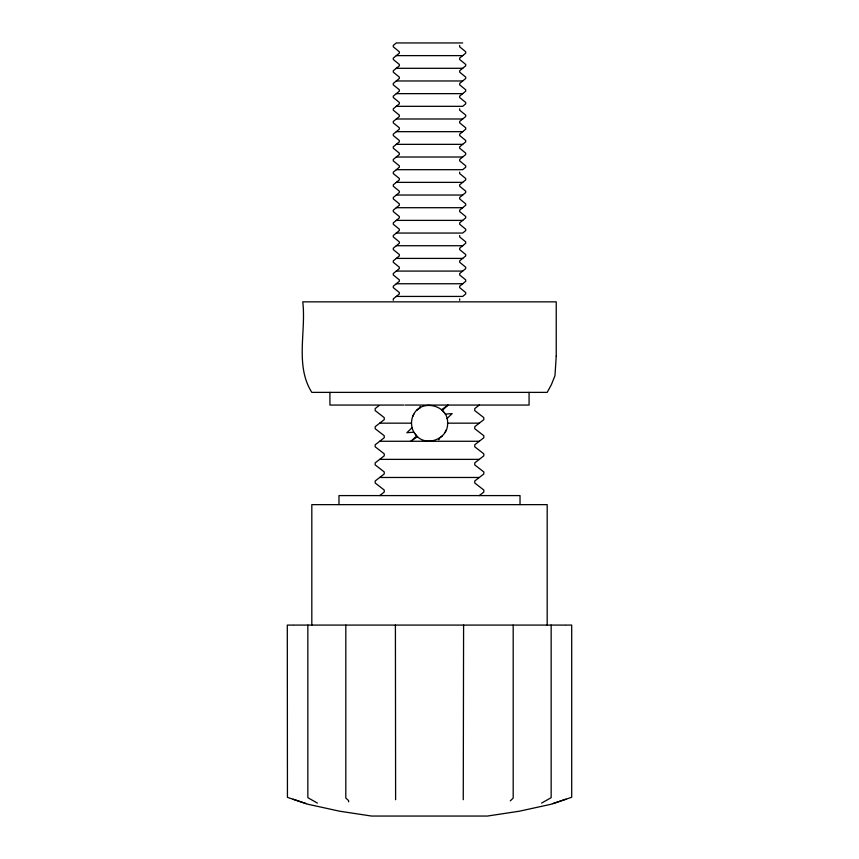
<?xml version="1.0" encoding="UTF-8"?>
<svg xmlns="http://www.w3.org/2000/svg" width="859" height="859" viewBox="0 0 859 859"><rect width="100%" height="100%" fill="white"/><g stroke="black" fill="none" stroke-linecap="round" stroke-linejoin="round"><path stroke-width="1.29" d="M307.844 625.084L307.844 797.678L317.401 803.09M345.812 625.084L345.812 798.075L348.518 800.502L348.7 801.855M395.408 625.084L395.612 799.708M463.592 625.084L463.259 799.697M513.188 625.084L513.188 798.075L510.3 800.867M551.156 625.084L551.156 797.678L541.599 803.09M413.952 432.378C410.935 427.374 410.538 419.75 413.759 414.263M412.954 416.196C419.192 398.232 448.57 404.202 447.603 423.165C448.377 439.561 424.593 447.969 415.294 434.139M446.046 430.134L445.059 432.378M378.808 405.759L375.179 408.583L375.179 410.591L384.241 417.635L384.241 419.643L375.179 426.687L375.179 428.695L384.241 435.738L384.241 437.746L375.179 444.79L375.179 446.798L384.241 453.842L384.241 455.85L375.179 462.894L375.179 464.902L384.241 471.945L384.241 473.964L375.179 480.997L375.179 483.016L384.241 490.049L384.241 492.067L379.71 495.589M479.29 405.061L474.759 408.583L474.759 410.591L483.821 417.635L483.821 419.643L474.759 426.687L474.759 428.695L483.821 435.738L483.821 437.746L474.759 444.79L474.759 446.798L483.821 453.842L483.821 455.85L474.759 462.894L474.759 464.902L483.821 471.945L483.821 473.964L474.759 480.997L474.759 483.016L483.821 490.049L483.821 492.067L479.29 495.589M416.701 410.366L420.448 407.488L420.072 406.565L420.298 407.596M442.299 435.964L438.552 438.842L438.928 439.765L438.702 438.724M441.515 409.754L448.076 405.061L442.299 410.366L443.706 412.18M417.485 436.576L410.924 441.268L416.701 435.964L413.823 432.217L406.865 432.721L411.998 427.761M552.724 803.691L571.697 797.27L571.697 625.084L565.866 625.084M565.866 799.224L550.909 804.292L519.362 811.207L487.44 816.05L371.56 816.05L339.638 811.207L308.091 804.292L287.443 797.356L287.303 625.084L293.134 625.084M445.177 414.102L452.135 413.608L447.002 418.569M462.69 42.95L396.31 42.95L393.293 45.42L393.293 46.826L399.328 51.755L399.328 53.161L393.293 58.09L393.293 59.496L399.328 64.425L399.328 65.832L393.293 70.76L393.293 72.167L399.328 77.095L399.328 78.502L393.293 83.43L393.293 84.848L399.328 89.776L399.328 91.183L393.293 96.111L393.293 97.518L399.328 102.446L399.328 103.853L393.293 108.782L393.293 110.188L399.328 115.117L399.328 116.523L393.293 121.452L393.293 122.869L399.328 127.798L399.328 129.204L393.293 134.133L393.293 135.539L399.328 140.468L399.328 141.875L393.293 146.803L393.293 148.21L399.328 153.138L399.328 154.545L393.293 159.473L393.293 160.891L399.328 165.819L399.328 167.226L393.293 172.154L393.293 173.561L399.328 178.489L399.328 179.896L393.293 184.825L393.293 186.231L399.328 191.16L399.328 192.566L393.293 197.495L393.293 198.912L399.328 203.841L399.328 205.247L393.293 210.176L393.293 211.582L399.328 216.511L399.328 217.918L393.293 222.846L393.293 224.253L399.328 229.181L399.328 230.588L393.293 235.516L393.293 236.934L399.328 241.862L399.328 243.269L393.293 248.197L393.293 249.604L399.328 254.532L399.328 255.939L393.293 260.868L393.293 262.274L399.328 267.203L399.328 268.609L393.293 273.538L393.293 274.955L399.328 279.884L399.328 281.29L393.293 286.219L393.293 287.625L399.328 292.554L399.328 293.961L393.293 298.889L393.293 300.296M396.31 55.62L462.69 55.62M396.31 68.301L462.69 68.301M396.31 80.971L462.69 80.971M396.31 93.642L462.69 93.642M396.31 106.323L462.69 106.323L465.707 103.853L465.707 102.446L459.672 97.518L459.672 96.111L465.707 91.183L465.707 89.776L459.672 84.848L459.672 83.43L465.707 78.502L465.707 77.095L459.672 72.167L459.672 70.76L465.707 65.832L465.707 64.425L459.672 59.496L459.672 58.09L465.707 53.161L465.707 51.755L459.672 46.826L459.672 45.42M396.31 118.993L462.69 118.993M396.31 131.663L462.69 131.663M396.31 144.344L462.69 144.344M396.31 157.014L462.69 157.014M396.31 169.685L462.69 169.685L465.707 167.226L465.707 165.819L459.672 160.891L459.672 159.473L465.707 154.545L465.707 153.138L459.672 148.21L459.672 146.803L465.707 141.875L465.707 140.468L459.672 135.539L459.672 134.133L465.707 129.204L465.707 127.798L459.672 122.869L459.672 121.452L465.707 116.523L465.707 115.117L459.672 110.188L459.672 108.782M396.31 182.366L462.69 182.366M396.31 195.036L462.69 195.036M396.31 207.706L462.69 207.706M396.31 220.387L462.69 220.387M396.31 233.057L462.69 233.057L465.707 230.588L465.707 229.181L459.672 224.253L459.672 222.846L465.707 217.918L465.707 216.511L459.672 211.582L459.672 210.176L465.707 205.247L465.707 203.841L459.672 198.912L459.672 197.495L465.707 192.566L465.707 191.16L459.672 186.231L459.672 184.825L465.707 179.896L465.707 178.489L459.672 173.561L459.672 172.154M396.31 245.728L462.69 245.728M396.31 258.409L462.69 258.409M396.31 271.079L462.69 271.079M396.31 283.749L462.69 283.749M396.31 296.43L462.69 296.43L465.707 293.961L465.707 292.554L459.672 287.625L459.672 286.219L465.707 281.29L465.707 279.884L459.672 274.955L459.672 273.538L465.707 268.609L465.707 267.203L459.672 262.274L459.672 260.868L465.707 255.939L465.707 254.532L459.672 249.604L459.672 248.197L465.707 243.269L465.707 241.862L459.672 236.934L459.672 235.516M403.73 405.061L329.92 405.061L329.92 392.38M405.029 405.061L529.08 405.061L529.08 392.38M379.71 423.165L411.397 423.165M447.603 423.165L479.29 423.165M379.71 441.268L479.29 441.268M379.71 459.372L479.29 459.372M379.71 477.475L479.29 477.475M293.832 625.084L565.168 625.084M293.134 799.224L306.276 803.691M547.183 625.084L547.183 504.641L311.817 504.641L311.817 625.084M520.028 504.641L520.028 495.589L338.972 495.589L338.972 504.641M459.672 298.889L459.672 300.296M556.235 356.174L554.978 375.673L551.36 384.725L547.183 392.38L311.817 392.38C294.841 365.569 306.309 331.488 302.765 301.853L556.235 301.853L556.235 356.174"/></g></svg>
